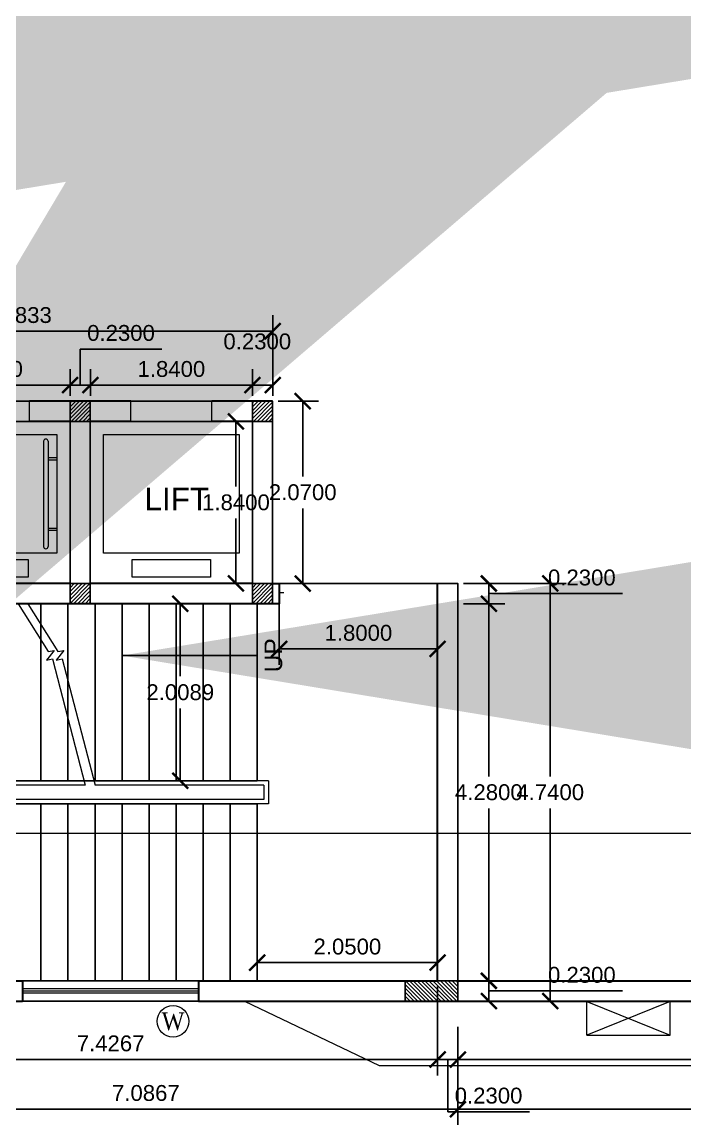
# Model space of a CAD drawing. Header units: metres. Extents: x -1560916 to -1560612, y 43591 to 43809.
# Drawn here: x -1560808.9 to -1560801.37, y 43690.4 to 43702.93 of the extents above; entities that cross this region are included whole.
import ezdxf
from ezdxf.enums import TextEntityAlignment as Align

# ---------------------------------------------------------------- set-up
doc = ezdxf.new("R2010")
doc.units = ezdxf.units.M
doc.header["$LTSCALE"] = 750
doc.header["$MEASUREMENT"] = 0
doc.header["$PDMODE"] = 35
doc.header["$PDSIZE"] = 50
for name, pattern in [('HIDDEN', [0.375, 0.25, -0.125]), ('HIDDEN2', [0.1875, 0.125, -0.0625]), ('PHANTOM2', [1.25, 0.625, -0.125, 0.125, -0.125, 0.125, -0.125])]:
    doc.linetypes.add(name, pattern=pattern)
doc.layers.get('0').update_dxf_attribs({"lineweight": 5})
doc.layers.get('Defpoints').update_dxf_attribs({"lineweight": 0})
for name, color, linetype, lineweight in [('AR_DIM WRK', 3, 'Continuous', 13), ('AR_DOOR', 32, 'Continuous', 9), ('AR_ELEV 6', 1, 'Continuous', 9), ('AR_MISCELLANEOUS', 250, 'Continuous', 5), ('AR_STAIRCASE', 21, 'Continuous', 15), ('AR_WIN', 12, 'Continuous', 13), ('column', 242, 'Continuous', 25), ('ED', 30, 'Continuous', 0), ('FURN', 33, 'Continuous', 18), ('HAT', 8, 'Continuous', 5), ('hatch', 250, 'Continuous', 5), ('TEXT', 2, 'Continuous', 20), ('wall', 7, 'Continuous', 30)]:
    doc.layers.add(name, color=color, linetype=linetype, lineweight=lineweight)
for name, color, linetype, plot in [('BLK_1_COVERED_AREA', 140, 'Continuous', False), ('BLK_1_FLR_0_BLT_UP_AREA', 1, 'Continuous', False), ('BLK_1_FLR_0_DA_LIFT_1', 30, 'Continuous', False)]:
    doc.layers.add(name, color=color, linetype=linetype, plot=plot)
for name, color, linetype in [('BLK_1_FLR_0_EXIT_WIDTH_DOOR', 2, 'Continuous'), ('BLK_1_FLR_0_EXIT_WIDTH_STAIR', 1, 'Continuous'), ('BLK_1_FLR_0_LIFT_1', 30, 'Continuous'), ('norms', 4, 'Continuous')]:
    doc.layers.add(name, color=color, linetype=linetype)
doc.styles.add('RS', font='times.ttf', dxfattribs={"width": 0.75})
doc.styles.add('RS1', font='romans.shx', dxfattribs={"width": 0.75})
doc.styles.get("Standard").update_dxf_attribs({"font": 'arial.ttf'})
doc.dimstyles.new('DIM-100', dxfattribs={"dimtxt": 200, "dimasz": 100, "dimexe": 25, "dimexo": 25, "dimgap": 35, "dimtad": 1, "dimdec": 0, "dimrnd": 5, "dimzin": 0, "dimdsep": 46, "dimtxsty": 'RS1', "dimblk": 'ARCHTICK', "dimcen": 100, "dimdle": 25, "dimclrd": 8, "dimclre": 8, "dimclrt": 4, "dimadec": 0, "dimazin": 0, "dimtfac": 0.5, "dimtdec": 0, "dimtmove": 1, "dimatfit": 0, "dimfxl": 75, "dimfrac": 1, "dimtolj": 1, "dimtzin": 0, "dimarcsym": 2})
doc.dimstyles.get("Standard").update_dxf_attribs({"dimtxt": 0.18, "dimasz": 0.18, "dimexe": 0.18, "dimexo": 0.0625, "dimgap": 0.09, "dimtad": 1, "dimtih": 1, "dimtoh": 1, "dimdec": 4, "dimzin": 0, "dimdsep": 46, "dimtxsty": 'Standard', "dimblk": 'ARCHTICK', "dimcen": 0.09, "dimadec": 0, "dimazin": 0, "dimtfac": 1, "dimtdec": 4, "dimtofl": 0, "dimtmove": 0, "dimatfit": 3, "dimldrblk": 'ARCHTICK', "dimfxl": 1, "dimtolj": 1, "dimtzin": 0, "dimarcsym": 0})

# ---------------------------------------------------------------- blocks, each defined once
blk = doc.blocks.new('A$C12252290')
at = {"layer": 'HAT'}
h = blk.add_hatch(dxfattribs=at)
h.set_pattern_fill('ANSI31', color=256, scale=250, style=0)
h.set_pattern_definition([(45, (1221235.583, -140132.935), (-22.0970869, 22.0970869), [])])
h.paths.add_polyline_path([(-230, -600), (0, -600), (0, 0), (-230, 0)])
at = {"layer": 'column'}
blk.add_lwpolyline([(-230, -600), (0, -600), (0, 0), (-230, 0)], close=True, dxfattribs=at)
blk = doc.blocks.new('_ArchTick')
at = {"color": 0, "linetype": 'ByBlock', "const_width": 0.15}
blk.add_lwpolyline([(-0.5, -0.5), (0.5, 0.5)], dxfattribs=at)
blk = doc.blocks.new('*D328')
at = {"layer": 'Defpoints', "color": 0, "transparency": 16777216}
for p in [(-1560806.053, 43699.417), (-1560811.837, 43698.982), (-1560806.053, 43698.623)]:
    blk.add_point(p, dxfattribs=at)
at = {"layer": 'ED', "color": 0, "lineweight": -2, "transparency": 16777216}
for p, q in [((-1560811.837, 43699.044), (-1560811.837, 43699.597)), ((-1560806.053, 43698.685), (-1560806.053, 43699.597)), ((-1560811.837, 43699.417), (-1560806.053, 43699.417))]:
    blk.add_line(p, q, dxfattribs=at)
at = {"layer": 'ED', "color": 0, "lineweight": -2, "transparency": 16777216, "xscale": 0.18, "yscale": 0.18, "zscale": 0.18, "rotation": 180}
blk.add_blockref('_ArchTick', (-1560811.837, 43699.417), dxfattribs=at)
at = {"layer": 'ED', "color": 0, "lineweight": -2, "transparency": 16777216, "xscale": 0.18, "yscale": 0.18, "zscale": 0.18}
blk.add_blockref('_ArchTick', (-1560806.053, 43699.417), dxfattribs=at)
at = {"layer": 'ED', "color": 0, "transparency": 16777216, "insert": (-1560808.945, 43699.599), "char_height": 0.18, "attachment_point": 5}
blk.add_mtext('\\A1;5.7833', dxfattribs=at)
blk = doc.blocks.new('*D329')
at = {"layer": 'Defpoints', "color": 0, "transparency": 16777216}
for p in [(-1560803.95, 43696.553), (-1560803.95, 43696.323), (-1560803.599, 43696.323)]:
    blk.add_point(p, dxfattribs=at)
at = {"layer": 'ED', "color": 0, "lineweight": -2, "transparency": 16777216}
for p, q in [((-1560803.888, 43696.553), (-1560803.419, 43696.553)), ((-1560803.599, 43696.553), (-1560803.599, 43696.323)), ((-1560803.599, 43696.438), (-1560803.006, 43696.438)), ((-1560803.006, 43696.438), (-1560802.08, 43696.438)), ((-1560803.888, 43696.323), (-1560803.419, 43696.323))]:
    blk.add_line(p, q, dxfattribs=at)
at = {"layer": 'ED', "color": 0, "lineweight": -2, "transparency": 16777216, "xscale": 0.18, "yscale": 0.18, "zscale": 0.18}
for p, rotation in [((-1560803.599, 43696.553), 90), ((-1560803.599, 43696.323), 270)]:
    blk.add_blockref('_ArchTick', p, dxfattribs=dict(at, rotation=rotation))
at = {"layer": 'ED', "color": 0, "transparency": 16777216, "insert": (-1560802.543, 43696.62), "char_height": 0.18, "attachment_point": 5}
blk.add_mtext('\\A1;0.2300', dxfattribs=at)
blk = doc.blocks.new('*D330')
at = {"layer": 'Defpoints', "color": 0, "transparency": 16777216}
for p in [(-1560803.95, 43696.323), (-1560804.18, 43692.043), (-1560803.599, 43692.043)]:
    blk.add_point(p, dxfattribs=at)
at = {"layer": 'ED', "color": 0, "lineweight": -2, "transparency": 16777216}
for p, q in [((-1560803.888, 43696.323), (-1560803.419, 43696.323)), ((-1560803.599, 43696.323), (-1560803.599, 43694.364)), ((-1560803.599, 43692.043), (-1560803.599, 43694.001)), ((-1560804.118, 43692.043), (-1560803.419, 43692.043))]:
    blk.add_line(p, q, dxfattribs=at)
at = {"layer": 'ED', "color": 0, "lineweight": -2, "transparency": 16777216, "xscale": 0.18, "yscale": 0.18, "zscale": 0.18}
for p, rotation in [((-1560803.599, 43696.323), 90), ((-1560803.599, 43692.043), 270)]:
    blk.add_blockref('_ArchTick', p, dxfattribs=dict(at, rotation=rotation))
at = {"layer": 'ED', "color": 0, "transparency": 16777216, "insert": (-1560803.599, 43694.183), "char_height": 0.18, "attachment_point": 5}
blk.add_mtext('\\A1;4.2800', dxfattribs=at)
blk = doc.blocks.new('*D331')
at = {"layer": 'Defpoints', "color": 0, "transparency": 16777216}
for p in [(-1560804.18, 43692.043), (-1560803.95, 43691.813), (-1560803.599, 43691.813)]:
    blk.add_point(p, dxfattribs=at)
at = {"layer": 'ED', "color": 0, "lineweight": -2, "transparency": 16777216}
for p, q in [((-1560804.118, 43692.043), (-1560803.419, 43692.043)), ((-1560803.599, 43692.043), (-1560803.599, 43691.813)), ((-1560803.599, 43691.928), (-1560803.006, 43691.928)), ((-1560803.006, 43691.928), (-1560802.08, 43691.928)), ((-1560803.888, 43691.813), (-1560803.419, 43691.813))]:
    blk.add_line(p, q, dxfattribs=at)
at = {"layer": 'ED', "color": 0, "lineweight": -2, "transparency": 16777216, "xscale": 0.18, "yscale": 0.18, "zscale": 0.18}
for p, rotation in [((-1560803.599, 43692.043), 90), ((-1560803.599, 43691.813), 270)]:
    blk.add_blockref('_ArchTick', p, dxfattribs=dict(at, rotation=rotation))
at = {"layer": 'ED', "color": 0, "transparency": 16777216, "insert": (-1560802.543, 43692.11), "char_height": 0.18, "attachment_point": 5}
blk.add_mtext('\\A1;0.2300', dxfattribs=at)
blk = doc.blocks.new('*D332')
at = {"layer": 'Defpoints', "color": 0, "transparency": 16777216}
for p in [(-1560803.95, 43696.553), (-1560803.95, 43691.813), (-1560802.902, 43691.813)]:
    blk.add_point(p, dxfattribs=at)
at = {"layer": 'ED', "color": 0, "lineweight": -2, "transparency": 16777216}
for p, q in [((-1560803.888, 43696.553), (-1560802.722, 43696.553)), ((-1560802.902, 43696.553), (-1560802.902, 43694.364)), ((-1560802.902, 43691.813), (-1560802.902, 43694.001)), ((-1560803.888, 43691.813), (-1560802.722, 43691.813))]:
    blk.add_line(p, q, dxfattribs=at)
at = {"layer": 'ED', "color": 0, "lineweight": -2, "transparency": 16777216, "xscale": 0.18, "yscale": 0.18, "zscale": 0.18}
for p, rotation in [((-1560802.902, 43696.553), 90), ((-1560802.902, 43691.813), 270)]:
    blk.add_blockref('_ArchTick', p, dxfattribs=dict(at, rotation=rotation))
at = {"layer": 'ED', "color": 0, "transparency": 16777216, "insert": (-1560802.902, 43694.183), "char_height": 0.18, "attachment_point": 5}
blk.add_mtext('\\A1;4.7400', dxfattribs=at)
blk = doc.blocks.new('*D333')
at = {"layer": 'Defpoints', "color": 0, "transparency": 16777216}
for p in [(-1560804.18, 43691.813), (-1560803.95, 43691.583), (-1560804.18, 43691.15)]:
    blk.add_point(p, dxfattribs=at)
at = {"layer": 'ED', "color": 0, "lineweight": -2, "transparency": 16777216}
for p, q in [((-1560804.18, 43691.75), (-1560804.18, 43690.97)), ((-1560803.95, 43691.52), (-1560803.95, 43690.97)), ((-1560803.95, 43691.15), (-1560804.18, 43691.15)), ((-1560804.065, 43691.15), (-1560804.065, 43690.557)), ((-1560804.065, 43690.557), (-1560803.138, 43690.557))]:
    blk.add_line(p, q, dxfattribs=at)
at = {"layer": 'ED', "color": 0, "lineweight": -2, "transparency": 16777216, "xscale": 0.18, "yscale": 0.18, "zscale": 0.18, "rotation": 180}
blk.add_blockref('_ArchTick', (-1560804.18, 43691.15), dxfattribs=at)
at = {"layer": 'ED', "color": 0, "lineweight": -2, "transparency": 16777216, "xscale": 0.18, "yscale": 0.18, "zscale": 0.18}
blk.add_blockref('_ArchTick', (-1560803.95, 43691.15), dxfattribs=at)
at = {"layer": 'ED', "color": 0, "transparency": 16777216, "insert": (-1560803.602, 43690.739), "char_height": 0.18, "attachment_point": 5}
blk.add_mtext('\\A1;0.2300', dxfattribs=at)
blk = doc.blocks.new('*D334')
at = {"layer": 'Defpoints', "color": 0, "transparency": 16777216}
for p in [(-1560811.607, 43692.043), (-1560804.18, 43692.043), (-1560811.607, 43691.15)]:
    blk.add_point(p, dxfattribs=at)
at = {"layer": 'ED', "color": 0, "lineweight": -2, "transparency": 16777216}
for p, q in [((-1560811.607, 43691.98), (-1560811.607, 43690.97)), ((-1560804.18, 43691.98), (-1560804.18, 43690.97)), ((-1560804.18, 43691.15), (-1560811.607, 43691.15))]:
    blk.add_line(p, q, dxfattribs=at)
at = {"layer": 'ED', "color": 0, "lineweight": -2, "transparency": 16777216, "xscale": 0.18, "yscale": 0.18, "zscale": 0.18, "rotation": 180}
blk.add_blockref('_ArchTick', (-1560811.607, 43691.15), dxfattribs=at)
at = {"layer": 'ED', "color": 0, "lineweight": -2, "transparency": 16777216, "xscale": 0.18, "yscale": 0.18, "zscale": 0.18}
blk.add_blockref('_ArchTick', (-1560804.18, 43691.15), dxfattribs=at)
at = {"layer": 'ED', "color": 0, "transparency": 16777216, "insert": (-1560807.893, 43691.332), "char_height": 0.18, "attachment_point": 5}
blk.add_mtext('\\A1;7.4267', dxfattribs=at)
blk = doc.blocks.new('*D336')
at = {"layer": 'Defpoints', "color": 0, "transparency": 16777216}
for p in [(-1560811.037, 43691.583), (-1560803.95, 43691.583), (-1560803.95, 43690.587)]:
    blk.add_point(p, dxfattribs=at)
at = {"layer": 'ED', "color": 0, "lineweight": -2, "transparency": 16777216}
for p, q in [((-1560811.037, 43691.52), (-1560811.037, 43690.407)), ((-1560803.95, 43691.52), (-1560803.95, 43690.407)), ((-1560811.037, 43690.587), (-1560803.95, 43690.587))]:
    blk.add_line(p, q, dxfattribs=at)
at = {"layer": 'ED', "color": 0, "lineweight": -2, "transparency": 16777216, "xscale": 0.18, "yscale": 0.18, "zscale": 0.18, "rotation": 180}
blk.add_blockref('_ArchTick', (-1560811.037, 43690.587), dxfattribs=at)
at = {"layer": 'ED', "color": 0, "lineweight": -2, "transparency": 16777216, "xscale": 0.18, "yscale": 0.18, "zscale": 0.18}
blk.add_blockref('_ArchTick', (-1560803.95, 43690.587), dxfattribs=at)
at = {"layer": 'ED', "color": 0, "transparency": 16777216, "insert": (-1560807.493, 43690.769), "char_height": 0.18, "attachment_point": 5}
blk.add_mtext('\\A1;7.0867', dxfattribs=at)
blk = doc.blocks.new('*D338')
at = {"layer": 'Defpoints', "color": 0, "transparency": 16777216}
for p in [(-1560792.921, 43691.813), (-1560803.95, 43691.583), (-1560792.921, 43690.587)]:
    blk.add_point(p, dxfattribs=at)
at = {"layer": 'ED', "color": 0, "lineweight": -2, "transparency": 16777216}
for p, q in [((-1560792.921, 43691.75), (-1560792.921, 43690.407)), ((-1560803.95, 43691.52), (-1560803.95, 43690.407)), ((-1560803.95, 43690.587), (-1560792.921, 43690.587))]:
    blk.add_line(p, q, dxfattribs=at)
at = {"layer": 'ED', "color": 0, "lineweight": -2, "transparency": 16777216, "xscale": 0.18, "yscale": 0.18, "zscale": 0.18, "rotation": 180}
blk.add_blockref('_ArchTick', (-1560803.95, 43690.587), dxfattribs=at)
at = {"layer": 'ED', "color": 0, "lineweight": -2, "transparency": 16777216, "xscale": 0.18, "yscale": 0.18, "zscale": 0.18}
blk.add_blockref('_ArchTick', (-1560792.921, 43690.587), dxfattribs=at)
at = {"layer": 'ED', "color": 0, "transparency": 16777216, "insert": (-1560798.435, 43690.769), "char_height": 0.18, "attachment_point": 5}
blk.add_mtext('\\A1;11.0296', dxfattribs=at)
blk = doc.blocks.new('*D344')
at = {"layer": 'Defpoints', "color": 0, "transparency": 16777216}
for p in [(-1560796.921, 43691.813), (-1560803.95, 43691.583), (-1560796.921, 43691.15)]:
    blk.add_point(p, dxfattribs=at)
at = {"layer": 'ED', "color": 0, "lineweight": -2, "transparency": 16777216}
for p, q in [((-1560796.921, 43691.75), (-1560796.921, 43690.97)), ((-1560803.95, 43691.52), (-1560803.95, 43690.97)), ((-1560803.95, 43691.15), (-1560796.921, 43691.15))]:
    blk.add_line(p, q, dxfattribs=at)
at = {"layer": 'ED', "color": 0, "lineweight": -2, "transparency": 16777216, "xscale": 0.18, "yscale": 0.18, "zscale": 0.18, "rotation": 180}
blk.add_blockref('_ArchTick', (-1560803.95, 43691.15), dxfattribs=at)
at = {"layer": 'ED', "color": 0, "lineweight": -2, "transparency": 16777216, "xscale": 0.18, "yscale": 0.18, "zscale": 0.18}
blk.add_blockref('_ArchTick', (-1560796.921, 43691.15), dxfattribs=at)
at = {"layer": 'ED', "color": 0, "transparency": 16777216, "insert": (-1560800.435, 43691.332), "char_height": 0.18, "attachment_point": 5}
blk.add_mtext('\\A1;7.0296', dxfattribs=at)
blk = doc.blocks.new('*D353')
at = {"layer": 'Defpoints', "color": 0, "transparency": 16777216}
for p in [(-1560808.353, 43698.805), (-1560810.193, 43698.623), (-1560808.353, 43698.623)]:
    blk.add_point(p, dxfattribs=at)
at = {"layer": 'ED', "color": 0, "lineweight": -2, "transparency": 16777216}
for p, q in [((-1560810.193, 43698.685), (-1560810.193, 43698.985)), ((-1560808.353, 43698.685), (-1560808.353, 43698.985)), ((-1560810.193, 43698.805), (-1560808.353, 43698.805))]:
    blk.add_line(p, q, dxfattribs=at)
at = {"layer": 'ED', "color": 0, "lineweight": -2, "transparency": 16777216, "xscale": 0.18, "yscale": 0.18, "zscale": 0.18, "rotation": 180}
blk.add_blockref('_ArchTick', (-1560810.193, 43698.805), dxfattribs=at)
at = {"layer": 'ED', "color": 0, "lineweight": -2, "transparency": 16777216, "xscale": 0.18, "yscale": 0.18, "zscale": 0.18}
blk.add_blockref('_ArchTick', (-1560808.353, 43698.805), dxfattribs=at)
at = {"layer": 'ED', "color": 0, "transparency": 16777216, "insert": (-1560809.273, 43698.987), "char_height": 0.18, "attachment_point": 5}
blk.add_mtext('\\A1;1.8400', dxfattribs=at)
blk = doc.blocks.new('*D354')
at = {"layer": 'Defpoints', "color": 0, "transparency": 16777216}
for p in [(-1560808.123, 43698.805), (-1560808.353, 43698.623), (-1560808.123, 43698.623)]:
    blk.add_point(p, dxfattribs=at)
at = {"layer": 'ED', "color": 0, "lineweight": -2, "transparency": 16777216}
for p, q in [((-1560808.238, 43698.805), (-1560808.238, 43699.214)), ((-1560808.238, 43699.214), (-1560807.312, 43699.214)), ((-1560808.353, 43698.685), (-1560808.353, 43698.985)), ((-1560808.123, 43698.685), (-1560808.123, 43698.985)), ((-1560808.353, 43698.805), (-1560808.123, 43698.805))]:
    blk.add_line(p, q, dxfattribs=at)
at = {"layer": 'ED', "color": 0, "lineweight": -2, "transparency": 16777216, "xscale": 0.18, "yscale": 0.18, "zscale": 0.18, "rotation": 180}
blk.add_blockref('_ArchTick', (-1560808.353, 43698.805), dxfattribs=at)
at = {"layer": 'ED', "color": 0, "lineweight": -2, "transparency": 16777216, "xscale": 0.18, "yscale": 0.18, "zscale": 0.18}
blk.add_blockref('_ArchTick', (-1560808.123, 43698.805), dxfattribs=at)
at = {"layer": 'ED', "color": 0, "transparency": 16777216, "insert": (-1560807.775, 43699.396), "char_height": 0.18, "attachment_point": 5}
blk.add_mtext('\\A1;0.2300', dxfattribs=at)
blk = doc.blocks.new('*D355')
at = {"layer": 'Defpoints', "color": 0, "transparency": 16777216}
for p in [(-1560806.283, 43698.805), (-1560808.123, 43698.623), (-1560806.283, 43698.623)]:
    blk.add_point(p, dxfattribs=at)
at = {"layer": 'ED', "color": 0, "lineweight": -2, "transparency": 16777216}
for p, q in [((-1560808.123, 43698.685), (-1560808.123, 43698.985)), ((-1560806.283, 43698.685), (-1560806.283, 43698.985)), ((-1560808.123, 43698.805), (-1560806.283, 43698.805))]:
    blk.add_line(p, q, dxfattribs=at)
at = {"layer": 'ED', "color": 0, "lineweight": -2, "transparency": 16777216, "xscale": 0.18, "yscale": 0.18, "zscale": 0.18, "rotation": 180}
blk.add_blockref('_ArchTick', (-1560808.123, 43698.805), dxfattribs=at)
at = {"layer": 'ED', "color": 0, "lineweight": -2, "transparency": 16777216, "xscale": 0.18, "yscale": 0.18, "zscale": 0.18}
blk.add_blockref('_ArchTick', (-1560806.283, 43698.805), dxfattribs=at)
at = {"layer": 'ED', "color": 0, "transparency": 16777216, "insert": (-1560807.203, 43698.987), "char_height": 0.18, "attachment_point": 5}
blk.add_mtext('\\A1;1.8400', dxfattribs=at)
blk = doc.blocks.new('*D356')
at = {"layer": 'Defpoints', "color": 0, "transparency": 16777216}
for p in [(-1560806.053, 43698.805), (-1560806.283, 43698.623), (-1560806.053, 43698.623)]:
    blk.add_point(p, dxfattribs=at)
at = {"layer": 'ED', "color": 0, "lineweight": -2, "transparency": 16777216}
for p, q in [((-1560806.283, 43698.685), (-1560806.283, 43698.985)), ((-1560806.053, 43698.685), (-1560806.053, 43698.985)), ((-1560806.283, 43698.805), (-1560806.053, 43698.805))]:
    blk.add_line(p, q, dxfattribs=at)
at = {"layer": 'ED', "color": 0, "lineweight": -2, "transparency": 16777216, "xscale": 0.18, "yscale": 0.18, "zscale": 0.18, "rotation": 180}
blk.add_blockref('_ArchTick', (-1560806.283, 43698.805), dxfattribs=at)
at = {"layer": 'ED', "color": 0, "lineweight": -2, "transparency": 16777216, "xscale": 0.18, "yscale": 0.18, "zscale": 0.18}
blk.add_blockref('_ArchTick', (-1560806.053, 43698.805), dxfattribs=at)
at = {"layer": 'ED', "color": 0, "transparency": 16777216, "insert": (-1560806.228, 43699.3), "char_height": 0.18, "attachment_point": 5}
blk.add_mtext('\\A1;0.2300', dxfattribs=at)
blk = doc.blocks.new('*D357')
at = {"layer": 'Defpoints', "color": 0, "transparency": 16777216}
for p in [(-1560806.053, 43698.623), (-1560806.053, 43696.553), (-1560805.712, 43696.553)]:
    blk.add_point(p, dxfattribs=at)
at = {"layer": 'ED', "color": 0, "lineweight": -2, "transparency": 16777216}
for p, q in [((-1560805.991, 43698.623), (-1560805.532, 43698.623)), ((-1560805.712, 43698.623), (-1560805.712, 43697.769)), ((-1560805.712, 43696.553), (-1560805.712, 43697.406)), ((-1560805.991, 43696.553), (-1560805.532, 43696.553))]:
    blk.add_line(p, q, dxfattribs=at)
at = {"layer": 'ED', "color": 0, "lineweight": -2, "transparency": 16777216, "xscale": 0.18, "yscale": 0.18, "zscale": 0.18}
for p, rotation in [((-1560805.712, 43698.623), 90), ((-1560805.712, 43696.553), 270)]:
    blk.add_blockref('_ArchTick', p, dxfattribs=dict(at, rotation=rotation))
at = {"layer": 'ED', "color": 0, "transparency": 16777216, "insert": (-1560805.712, 43697.588), "char_height": 0.18, "attachment_point": 5}
blk.add_mtext('\\A1;2.0700', dxfattribs=at)
blk = doc.blocks.new('*D358')
at = {"layer": 'Defpoints', "color": 0, "transparency": 16777216}
for p in [(-1560806.283, 43698.393), (-1560806.47, 43696.553), (-1560806.283, 43696.553)]:
    blk.add_point(p, dxfattribs=at)
at = {"layer": 'ED', "color": 0, "lineweight": -2, "transparency": 16777216}
for p, q in [((-1560806.346, 43698.393), (-1560806.65, 43698.393)), ((-1560806.47, 43698.393), (-1560806.47, 43697.654)), ((-1560806.47, 43696.553), (-1560806.47, 43697.291)), ((-1560806.346, 43696.553), (-1560806.65, 43696.553))]:
    blk.add_line(p, q, dxfattribs=at)
at = {"layer": 'ED', "color": 0, "lineweight": -2, "transparency": 16777216, "xscale": 0.18, "yscale": 0.18, "zscale": 0.18}
for p, rotation in [((-1560806.47, 43698.393), 90), ((-1560806.47, 43696.553), 270)]:
    blk.add_blockref('_ArchTick', p, dxfattribs=dict(at, rotation=rotation))
at = {"layer": 'ED', "color": 0, "transparency": 16777216, "insert": (-1560806.47, 43697.473), "char_height": 0.18, "attachment_point": 5}
blk.add_mtext('\\A1;1.8400', dxfattribs=at)
blk = doc.blocks.new('*D363')
at = {"layer": 'Defpoints', "color": 0, "transparency": 16777216}
for p in [(-1560804.18, 43692.25), (-1560806.23, 43692.134), (-1560804.18, 43692.134)]:
    blk.add_point(p, dxfattribs=at)
at = {"layer": 'ED', "color": 0, "lineweight": -2, "transparency": 16777216}
for p, q in [((-1560806.23, 43692.196), (-1560806.23, 43692.43)), ((-1560804.18, 43692.196), (-1560804.18, 43692.43)), ((-1560806.23, 43692.25), (-1560804.18, 43692.25))]:
    blk.add_line(p, q, dxfattribs=at)
at = {"layer": 'ED', "color": 0, "lineweight": -2, "transparency": 16777216, "xscale": 0.18, "yscale": 0.18, "zscale": 0.18, "rotation": 180}
blk.add_blockref('_ArchTick', (-1560806.23, 43692.25), dxfattribs=at)
at = {"layer": 'ED', "color": 0, "lineweight": -2, "transparency": 16777216, "xscale": 0.18, "yscale": 0.18, "zscale": 0.18}
blk.add_blockref('_ArchTick', (-1560804.18, 43692.25), dxfattribs=at)
at = {"layer": 'ED', "color": 0, "transparency": 16777216, "insert": (-1560805.205, 43692.431), "char_height": 0.18, "attachment_point": 5}
blk.add_mtext('\\A1;2.0500', dxfattribs=at)
blk = doc.blocks.new('*D484')
at = {"layer": 'BLK_1_FLR_0_EXIT_WIDTH_DOOR', "color": 0, "lineweight": -2, "transparency": 16777216}
for p, q in [((-1560805.98, 43696.49), (-1560805.98, 43695.63)), ((-1560804.18, 43696.49), (-1560804.18, 43695.63)), ((-1560805.98, 43695.81), (-1560804.18, 43695.81))]:
    blk.add_line(p, q, dxfattribs=at)
at = {"layer": 'Defpoints', "color": 0, "transparency": 16777216}
for p in [(-1560805.98, 43696.553), (-1560804.18, 43696.553), (-1560804.18, 43695.81)]:
    blk.add_point(p, dxfattribs=at)
at = {"layer": 'BLK_1_FLR_0_EXIT_WIDTH_DOOR', "color": 0, "lineweight": -2, "transparency": 16777216, "xscale": 0.18, "yscale": 0.18, "zscale": 0.18, "rotation": 180}
blk.add_blockref('_ArchTick', (-1560805.98, 43695.81), dxfattribs=at)
at = {"layer": 'BLK_1_FLR_0_EXIT_WIDTH_DOOR', "color": 0, "lineweight": -2, "transparency": 16777216, "xscale": 0.18, "yscale": 0.18, "zscale": 0.18}
blk.add_blockref('_ArchTick', (-1560804.18, 43695.81), dxfattribs=at)
at = {"layer": 'BLK_1_FLR_0_EXIT_WIDTH_DOOR', "color": 0, "transparency": 16777216, "insert": (-1560805.08, 43695.992), "char_height": 0.18, "attachment_point": 5}
blk.add_mtext('\\A1;1.8000', dxfattribs=at)
blk = doc.blocks.new('*D485')
at = {"layer": 'BLK_1_FLR_0_EXIT_WIDTH_STAIR', "color": 0, "lineweight": -2, "transparency": 16777216}
for p, q in [((-1560807.701, 43696.323), (-1560806.922, 43696.323)), ((-1560807.102, 43696.323), (-1560807.102, 43695.5)), ((-1560807.102, 43694.314), (-1560807.102, 43695.136)), ((-1560807.701, 43694.314), (-1560806.922, 43694.314))]:
    blk.add_line(p, q, dxfattribs=at)
at = {"layer": 'Defpoints', "color": 0, "transparency": 16777216}
for p in [(-1560807.763, 43696.323), (-1560807.763, 43694.314), (-1560807.102, 43694.314)]:
    blk.add_point(p, dxfattribs=at)
at = {"layer": 'BLK_1_FLR_0_EXIT_WIDTH_STAIR', "color": 0, "lineweight": -2, "transparency": 16777216, "xscale": 0.18, "yscale": 0.18, "zscale": 0.18}
for p, rotation in [((-1560807.102, 43696.323), 90), ((-1560807.102, 43694.314), 270)]:
    blk.add_blockref('_ArchTick', p, dxfattribs=dict(at, rotation=rotation))
at = {"layer": 'BLK_1_FLR_0_EXIT_WIDTH_STAIR', "color": 0, "transparency": 16777216, "insert": (-1560807.102, 43695.318), "char_height": 0.18, "attachment_point": 5}
blk.add_mtext('\\A1;2.0089', dxfattribs=at)

msp = doc.modelspace()

# ---------------------------------------------------------------- hatches: boundary and pattern name
at = {"layer": 'HAT'}
h = msp.add_hatch(dxfattribs=at)
h.set_pattern_fill('ANSI31', color=256, scale=0.25, style=0)
h.set_pattern_definition([(45, (-1559586.887837, 43558.489643), (-0.0220970869, 0.0220970869), [])])
h.paths.add_polyline_path([(-1560808.35342, 43698.39258), (-1560808.12342, 43698.39258), (-1560808.12342, 43698.62258), (-1560808.35342, 43698.62258)])
h = msp.add_hatch(dxfattribs=at)
h.set_pattern_fill('ANSI31', color=256, scale=0.25, style=0)
h.set_pattern_definition([(45, (-1559584.817837, 43558.489643), (-0.0220970869, 0.0220970869), [])])
h.paths.add_polyline_path([(-1560806.28342, 43698.39258), (-1560806.05342, 43698.39258), (-1560806.05342, 43698.62258), (-1560806.28342, 43698.62258)])
h = msp.add_hatch(dxfattribs=at)
h.set_pattern_fill('ANSI31', color=256, scale=0.25, style=0)
h.set_pattern_definition([(45, (-1559586.887837, 43556.789643), (-0.0220970869, 0.0220970869), [])])
h.paths.add_polyline_path([(-1560808.12342, 43696.55258), (-1560808.35342, 43696.55258), (-1560808.35342, 43696.32258), (-1560808.12342, 43696.32258)])
h = msp.add_hatch(dxfattribs=at)
h.set_pattern_fill('ANSI31', color=256, scale=0.25, style=0)
h.set_pattern_definition([(45, (-1559584.817837, 43556.789643), (-0.0220970869, 0.0220970869), [])])
h.paths.add_polyline_path([(-1560806.05342, 43696.55258), (-1560806.28342, 43696.55258), (-1560806.28342, 43696.32258), (-1560806.05342, 43696.32258)])

# ---------------------------------------------------------------- linework, layer by layer
for p, q in [((-1560808.81342, 43698.39258), (-1560808.81342, 43698.62258)), ((-1560807.66342, 43698.39258), (-1560807.66342, 43698.62258)), ((-1560806.74342, 43698.39258), (-1560806.74342, 43698.62258)), ((-1560806.05342, 43698.62258), (-1560806.05342, 43696.32258)), ((-1560808.35342, 43698.39258), (-1560808.35342, 43696.55258)), ((-1560808.12342, 43698.39258), (-1560808.12342, 43696.55258)), ((-1560806.28342, 43698.39258), (-1560806.28342, 43696.55258)), ((-1560804.18009, 43696.55258), (-1560803.95009, 43696.55258)), ((-1560803.95009, 43696.55258), (-1560803.95009, 43691.81258))]:
    msp.add_line(p, q)
at = {"linetype": 'PHANTOM2'}
msp.add_lwpolyline([(-1560792.46937, 43693.71466), (-1560792.26994, 43694.09092), (-1560792.26994, 43693.71466), (-1560793.67675, 43693.71466), (-1560815.75675, 43693.71466), (-1560817.18287, 43693.71466), (-1560817.18287, 43694.09888), (-1560816.95869, 43693.71466)], dxfattribs=at)
at = {"color": 4}
msp.add_circle((-1560807.18419, 43691.58377), 0.17888, dxfattribs=at)
at = {"layer": 'AR_DOOR'}
msp.add_line((-1560805.97559, 43696.45258), (-1560805.92559, 43696.45258), dxfattribs=at)
at = {"layer": 'AR_ELEV 6'}
for p, q in [((-1560808.65348, 43698.16758), (-1560808.65348, 43696.97278)), ((-1560808.60348, 43698.16758), (-1560808.60348, 43696.97278)), ((-1560808.60348, 43697.98268), (-1560808.50348, 43697.98268)), ((-1560808.60348, 43697.95768), (-1560808.50348, 43697.95768)), ((-1560808.60348, 43697.18268), (-1560808.50348, 43697.18268)), ((-1560808.60348, 43697.15768), (-1560808.50348, 43697.15768))]:
    msp.add_line(p, q, dxfattribs=at)
for centre, start, end in [((-1560808.62848, 43698.16758), 0, 180), ((-1560808.62848, 43696.97278), 180, 0)]:
    msp.add_arc(centre, 0.025, start, end, dxfattribs=at)
at = {"layer": 'AR_MISCELLANEOUS'}
for points in [[(-1560810.04342, 43698.24258), (-1560808.50348, 43698.24258), (-1560808.50348, 43696.89778), (-1560810.04342, 43696.89778)], [(-1560807.97342, 43698.24258), (-1560806.43348, 43698.24258), (-1560806.43348, 43696.89778), (-1560807.97342, 43696.89778)], [(-1560809.71955, 43696.82518), (-1560808.82736, 43696.82518), (-1560808.82736, 43696.62518), (-1560809.71955, 43696.62518)], [(-1560807.64955, 43696.82518), (-1560806.75736, 43696.82518), (-1560806.75736, 43696.62518), (-1560807.64955, 43696.62518)]]:
    msp.add_lwpolyline(points, close=True, dxfattribs=at)
at = {"layer": 'AR_STAIRCASE'}
for p, q in [((-1560808.68342, 43696.32258), (-1560808.68342, 43696.08391)), ((-1560808.37675, 43696.32258), (-1560808.37675, 43694.75325)), ((-1560808.07009, 43696.32258), (-1560808.07009, 43694.31369)), ((-1560807.76342, 43696.32258), (-1560807.76342, 43694.31369)), ((-1560807.45675, 43696.32258), (-1560807.45675, 43694.31369)), ((-1560807.15009, 43696.32258), (-1560807.15009, 43694.31369)), ((-1560806.84342, 43696.32258), (-1560806.84342, 43694.31369)), ((-1560806.53675, 43696.32258), (-1560806.53675, 43694.31369)), ((-1560806.23009, 43696.32258), (-1560806.23009, 43694.31369)), ((-1560808.68342, 43695.90745), (-1560808.68342, 43694.31369)), ((-1560808.37675, 43694.57679), (-1560808.37675, 43694.31369)), ((-1560808.21232, 43694.31369), (-1560809.7312, 43694.31369)), ((-1560808.18037, 43694.26258), (-1560809.68009, 43694.26258)), ((-1560806.10231, 43694.31369), (-1560808.10203, 43694.31369)), ((-1560806.15342, 43694.26258), (-1560808.07009, 43694.26258)), ((-1560806.15342, 43694.26258), (-1560806.15342, 43694.10258)), ((-1560806.10231, 43694.31369), (-1560806.10231, 43694.05147)), ((-1560806.15342, 43694.10258), (-1560809.68009, 43694.10258)), ((-1560806.10231, 43694.05147), (-1560809.7312, 43694.05147)), ((-1560808.68342, 43694.05147), (-1560808.68342, 43692.03591)), ((-1560808.37675, 43694.05147), (-1560808.37675, 43692.03591)), ((-1560808.07009, 43694.05147), (-1560808.07009, 43692.03591)), ((-1560807.76342, 43694.05147), (-1560807.76342, 43692.03591)), ((-1560807.45675, 43694.05147), (-1560807.45675, 43692.03591)), ((-1560807.15009, 43694.05147), (-1560807.15009, 43692.03591)), ((-1560806.84342, 43694.05147), (-1560806.84342, 43692.03591)), ((-1560806.53675, 43694.05147), (-1560806.53675, 43692.03591)), ((-1560806.23009, 43694.05147), (-1560806.23009, 43692.03591))]:
    msp.add_line(p, q, dxfattribs=at)
for points in [[(-1560808.94287, 43696.32258), (-1560808.60337, 43695.77938), (-1560808.53486, 43695.79395), (-1560808.6211, 43695.68354), (-1560808.55258, 43695.69811), (-1560808.18037, 43694.26258)], [(-1560808.83259, 43696.32258), (-1560808.49309, 43695.77938), (-1560808.42457, 43695.79395), (-1560808.51081, 43695.68354), (-1560808.4423, 43695.69811), (-1560808.07009, 43694.26258)]]:
    msp.add_lwpolyline(points, dxfattribs=at)
at = {"layer": 'AR_WIN'}
for p, q in [((-1560808.89342, 43692.04258), (-1560806.89342, 43692.04258)), ((-1560806.89342, 43691.95258), (-1560808.89342, 43691.95258)), ((-1560806.89342, 43691.92758), (-1560808.89342, 43691.92758)), ((-1560806.89342, 43691.90258), (-1560808.89342, 43691.90258)), ((-1560806.89342, 43691.81258), (-1560808.89342, 43691.81258))]:
    msp.add_line(p, q, dxfattribs=at)
at = {"layer": 'BLK_1_COVERED_AREA'}
msp.add_lwpolyline([(-1560815.85675, 43715.65838), (-1560792.92051, 43715.65838), (-1560792.92051, 43695.81258, -0.20569461), (-1560794.16675, 43692.9114), (-1560794.16675, 43691.81258), (-1560811.62675, 43691.81258, -0.41421342), (-1560815.62675, 43695.81258)], format="xyb", close=True, dxfattribs=at)
at = {"layer": 'BLK_1_FLR_0_BLT_UP_AREA', "color": 20}
msp.add_lwpolyline([(-1560811.83675, 43691.81258), (-1560811.83675, 43698.62258), (-1560806.05342, 43698.62258), (-1560806.05342, 43696.55258), (-1560803.95009, 43696.55258), (-1560803.95009, 43691.81258)], close=True, dxfattribs=at)
at = {"layer": 'BLK_1_FLR_0_DA_LIFT_1'}
msp.add_lwpolyline([(-1560810.19345, 43696.55737), (-1560808.35342, 43696.55737), (-1560808.35342, 43698.39258), (-1560810.19345, 43698.39258)], close=True, dxfattribs=at)
at = {"layer": 'BLK_1_FLR_0_LIFT_1'}
msp.add_lwpolyline([(-1560808.12342, 43696.55258), (-1560806.28342, 43696.55258), (-1560806.28342, 43698.39258), (-1560808.12342, 43698.39258)], close=True, dxfattribs=at)
at = {"layer": 'column'}
for points in [[(-1560808.35342, 43698.39258), (-1560808.12342, 43698.39258), (-1560808.12342, 43698.62258), (-1560808.35342, 43698.62258)], [(-1560806.28342, 43698.39258), (-1560806.05342, 43698.39258), (-1560806.05342, 43698.62258), (-1560806.28342, 43698.62258)], [(-1560808.35342, 43696.32258), (-1560808.12342, 43696.32258), (-1560808.12342, 43696.55258), (-1560808.35342, 43696.55258)], [(-1560806.28342, 43696.32258), (-1560806.05342, 43696.32258), (-1560806.05342, 43696.55258), (-1560806.28342, 43696.55258)]]:
    msp.add_lwpolyline(points, close=True, dxfattribs=at)
at = {"layer": 'FURN'}
for p, q in [((-1560808.81342, 43698.39258), (-1560809.73342, 43698.39258)), ((-1560806.74342, 43698.39258), (-1560807.66342, 43698.39258))]:
    msp.add_line(p, q, dxfattribs=at)
at = {"layer": 'FURN', "linetype": 'HIDDEN'}
for p, q in [((-1560806.37342, 43691.81258), (-1560804.84342, 43691.08258)), ((-1560804.84342, 43691.08258), (-1560792.92051, 43691.08258))]:
    msp.add_line(p, q, dxfattribs=at)
at = {"layer": 'hatch', "linetype": 'HIDDEN2'}
for p, q in [((-1560802.48509, 43691.42758), (-1560802.48509, 43691.81258)), ((-1560802.48509, 43691.80729), (-1560801.54195, 43691.42758)), ((-1560801.54195, 43691.80729), (-1560802.48509, 43691.42758)), ((-1560801.54195, 43691.42758), (-1560801.54195, 43691.81258)), ((-1560802.48509, 43691.42758), (-1560801.54195, 43691.42758))]:
    msp.add_line(p, q, dxfattribs=at)
at = {"layer": 'norms'}
for p, q in [((-1560808.68342, 43694.31369), (-1560808.68342, 43696.32258)), ((-1560808.37675, 43694.31369), (-1560808.37675, 43696.32258)), ((-1560808.07009, 43694.31369), (-1560808.07009, 43696.32258)), ((-1560807.76342, 43694.31369), (-1560807.76342, 43696.32258)), ((-1560807.45675, 43694.31369), (-1560807.45675, 43696.32258)), ((-1560807.15009, 43694.31369), (-1560807.15009, 43696.32258)), ((-1560806.84342, 43694.31369), (-1560806.84342, 43696.32258)), ((-1560806.53675, 43694.31369), (-1560806.53675, 43696.32258)), ((-1560808.68342, 43692.04258), (-1560808.68342, 43694.05147)), ((-1560808.37675, 43692.04258), (-1560808.37675, 43694.05147)), ((-1560808.07009, 43692.04258), (-1560808.07009, 43694.05147)), ((-1560807.76342, 43692.04258), (-1560807.76342, 43694.05147)), ((-1560807.45675, 43692.04258), (-1560807.45675, 43694.05147)), ((-1560807.15009, 43692.04258), (-1560807.15009, 43694.05147)), ((-1560806.84342, 43692.04258), (-1560806.84342, 43694.05147)), ((-1560806.53675, 43692.04258), (-1560806.53675, 43694.05147))]:
    msp.add_line(p, q, dxfattribs=at)
for points in [[(-1560809.60342, 43694.31369), (-1560806.23009, 43694.31369), (-1560806.23009, 43696.32258), (-1560809.60342, 43696.32258)], [(-1560809.60342, 43692.04258), (-1560806.23009, 43692.04258), (-1560806.23009, 43694.05147), (-1560809.60342, 43694.05147)]]:
    msp.add_lwpolyline(points, close=True, dxfattribs=at)
at = {"layer": 'wall'}
for p, q in [((-1560807.66342, 43698.62258), (-1560808.81342, 43698.62258)), ((-1560806.05342, 43698.62258), (-1560806.74342, 43698.62258)), ((-1560808.35342, 43698.39258), (-1560808.81342, 43698.39258)), ((-1560807.66342, 43698.39258), (-1560808.12342, 43698.39258)), ((-1560806.28342, 43698.39258), (-1560806.74342, 43698.39258)), ((-1560808.35342, 43696.55258), (-1560810.19342, 43696.55258)), ((-1560806.28342, 43696.55258), (-1560808.12342, 43696.55258)), ((-1560806.05342, 43696.55258), (-1560805.98009, 43696.55258)), ((-1560805.98009, 43696.55258), (-1560805.98009, 43696.32258)), ((-1560804.18009, 43692.04258), (-1560804.18009, 43696.55258)), ((-1560806.04892, 43696.32258), (-1560811.83225, 43696.32258)), ((-1560805.98009, 43696.32258), (-1560806.05342, 43696.32258)), ((-1560811.60675, 43692.04258), (-1560808.89342, 43692.04258)), ((-1560808.89342, 43692.04258), (-1560808.89342, 43691.81258)), ((-1560806.89342, 43692.04258), (-1560806.89342, 43691.81258)), ((-1560806.89342, 43692.04258), (-1560804.18009, 43692.04258)), ((-1560803.95009, 43692.04258), (-1560799.59675, 43692.04258)), ((-1560811.83675, 43691.81258), (-1560808.89342, 43691.81258)), ((-1560806.89342, 43691.81258), (-1560803.95009, 43691.81258)), ((-1560803.94902, 43691.81258), (-1560795.49329, 43691.81258))]:
    msp.add_line(p, q, dxfattribs=at)

# ---------------------------------------------------------------- block references
at = {"layer": 'column', "xscale": 0.001, "yscale": 0.001, "zscale": 0.001, "rotation": 270}
msp.add_blockref('A$C12252290', (-1560803.95009, 43691.81258), dxfattribs=at)

# ---------------------------------------------------------------- texts
at = {"color": 4, "insert": (-1560807.14179, 43697.51173), "char_height": 0.255556, "width": 1.3144708, "attachment_point": 5}
msp.add_mtext('\\A1;LIFT', dxfattribs=at)
at = {"color": 4, "insert": (-1560806.04409, 43695.73818), "char_height": 0.2, "attachment_point": 5, "rotation": 90}
msp.add_mtext('\\A1;UP', dxfattribs=at)
at = {"layer": 'TEXT', "style": 'RS', "width": 0.9}
msp.add_text('W', height=0.2, rotation=0.038457, dxfattribs=at).set_placement((-1560807.18419, 43691.58377), align=Align.MIDDLE_CENTER)

# ---------------------------------------------------------------- dimensions: what is measured, and where the dimension line sits
at = {"layer": 'BLK_1_FLR_0_EXIT_WIDTH_DOOR'}
dim = msp.add_linear_dim(base=(-1560804.18009, 43695.80977), p1=(-1560805.98009, 43696.55258), p2=(-1560804.18009, 43696.55258), dimstyle='Standard', override={"dimscale": 1}, dxfattribs=at)
dim.commit()
dim.dimension.update_dxf_attribs({"geometry": '*D484', "text_midpoint": (-1560805.08009, 43695.99167)})
at = {"layer": 'BLK_1_FLR_0_EXIT_WIDTH_STAIR'}
dim = msp.add_linear_dim(base=(-1560807.10236, 43694.31369), p1=(-1560807.76342, 43696.32258), p2=(-1560807.76342, 43694.31369), angle=270, dimstyle='Standard', override={"dimscale": 1}, dxfattribs=at)
dim.commit()
dim.dimension.update_dxf_attribs({"geometry": '*D485', "text_midpoint": (-1560807.10236, 43695.31813)})
at = {"layer": 'ED'}
for base, p1, p2, picture, middle in [((-1560806.05342, 43699.41716), (-1560811.83675, 43698.98183), (-1560806.05342, 43698.62258), '*D328', (-1560808.94509, 43699.59913)), ((-1560808.12342, 43698.8051), (-1560808.35342, 43698.62258), (-1560808.12342, 43698.62258), '*D354', (-1560808.14842, 43699.396)), ((-1560808.35342, 43698.8051), (-1560810.19342, 43698.62258), (-1560808.35342, 43698.62258), '*D353', (-1560809.27342, 43698.98701)), ((-1560806.28342, 43698.8051), (-1560808.12342, 43698.62258), (-1560806.28342, 43698.62258), '*D355', (-1560807.20342, 43698.98701)), ((-1560804.18009, 43692.24956), (-1560806.23009, 43692.13388), (-1560804.18009, 43692.13388), '*D363', (-1560805.20509, 43692.43146)), ((-1560811.60675, 43691.14965), (-1560804.18009, 43692.04258), (-1560811.60675, 43692.04258), '*D334', (-1560807.89342, 43691.33155)), ((-1560804.18009, 43691.14965), (-1560803.95009, 43691.58258), (-1560804.18009, 43691.81258), '*D333', (-1560803.97509, 43690.73875)), ((-1560792.92051, 43690.58672), (-1560803.95009, 43691.58258), (-1560792.92051, 43691.81258), '*D338', (-1560798.4353, 43690.76862)), ((-1560796.92051, 43691.14965), (-1560803.95009, 43691.58258), (-1560796.92051, 43691.81258), '*D344', (-1560800.4353, 43691.33155)), ((-1560803.95009, 43690.58672), (-1560811.03675, 43691.58258), (-1560803.95009, 43691.58258), '*D336', (-1560807.49342, 43690.76862))]:
    dim = msp.add_linear_dim(base=base, p1=p1, p2=p2, dimstyle='Standard', override={"dimtmove": 1, "dimfxl": 5}, dxfattribs=at)
    dim.commit()
    dim.dimension.update_dxf_attribs({"geometry": picture, "text_midpoint": middle})
dim = msp.add_linear_dim(base=(-1560806.05342, 43698.8051), p1=(-1560806.28342, 43698.62258), p2=(-1560806.05342, 43698.62258), dimstyle='Standard', override={"dimtmove": 1, "dimfxl": 5}, dxfattribs=at)
dim.commit()
dim.dimension.update_dxf_attribs({"geometry": '*D356', "text_midpoint": (-1560806.22807, 43699.11804), "dimtype": 160})
for base, p1, p2, picture, middle in [((-1560805.71229, 43696.55258), (-1560806.05342, 43698.62258), (-1560806.05342, 43696.55258), '*D357', (-1560805.71229, 43697.58758)), ((-1560806.46963, 43696.55258), (-1560806.28342, 43698.39258), (-1560806.28342, 43696.55258), '*D358', (-1560806.46963, 43697.47258)), ((-1560803.59903, 43696.32258), (-1560803.95009, 43696.55258), (-1560803.95009, 43696.32258), '*D329', (-1560802.91617, 43696.61954)), ((-1560802.90169, 43691.81258), (-1560803.95009, 43696.55258), (-1560803.95009, 43691.81258), '*D332', (-1560802.90169, 43694.18258)), ((-1560803.59903, 43692.04258), (-1560803.95009, 43696.32258), (-1560804.18009, 43692.04258), '*D330', (-1560803.59903, 43694.18258)), ((-1560803.59903, 43691.81258), (-1560804.18009, 43692.04258), (-1560803.95009, 43691.81258), '*D331', (-1560802.91617, 43692.10954))]:
    dim = msp.add_linear_dim(base=base, p1=p1, p2=p2, angle=90, dimstyle='Standard', override={"dimtmove": 1, "dimfxl": 5}, dxfattribs=at)
    dim.commit()
    dim.dimension.update_dxf_attribs({"geometry": picture, "text_midpoint": middle})

# ---------------------------------------------------------------- leaders
msp.add_leader([(-1560807.76342, 43695.7348), (-1560806.23009, 43695.7348)], dimstyle='DIM-100', override={"dimgap": 2, "dimtad": 0})
at = {"layer": 'AR_DIM WRK', "annotation_type": 0, "has_hookline": 1, "hookline_direction": 1}
for points, text_width in [([(-1560813.55273, 43692.45799), (-1560813.12632, 43692.96428), (-1560847.77105, 43692.96428)], 1.04286), ([(-1560793.05622, 43703.6353), (-1560827.09717, 43703.6353)], 1.61429), ([(-1560796.69371, 43691.08258), (-1560796.69371, 43690.20826), (-1560831.41453, 43690.20826)], 1.98571)]:
    msp.add_leader(points, dimstyle='DIM-100', override={"dimgap": 35, "dimtad": 0}, dxfattribs=dict(at, text_width=text_width))

doc.saveas('drawing.dxf')
